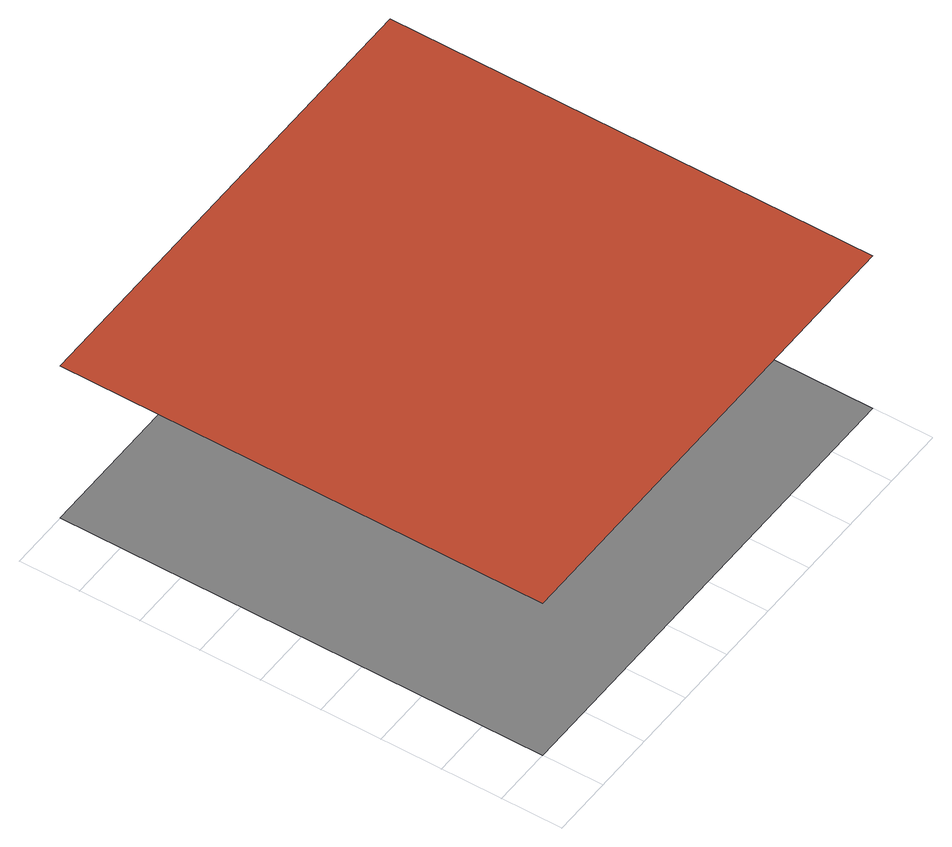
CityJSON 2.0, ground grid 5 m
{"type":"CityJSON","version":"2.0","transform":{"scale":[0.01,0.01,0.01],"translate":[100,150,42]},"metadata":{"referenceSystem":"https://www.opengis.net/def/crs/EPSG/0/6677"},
"CityObjects":{
"building1":{"type":"Building","attributes":{"name":"Elevated Building"},"geometry":[{"type":"MultiSurface","lod":"2","boundaries":[[[0,1,2,3]],[[4,5,6,7]]],"semantics":{"surfaces":[{"type":"GroundSurface"},{"type":"RoofSurface"}],"values":[0,1]}}]}
},
"vertices":[
[4000,0,0],[4000,4000,0],[0,4000,0],[0,0,0],[4000,0,1500],[4000,4000,1500],[0,4000,1500],[0,0,1500]
]}
